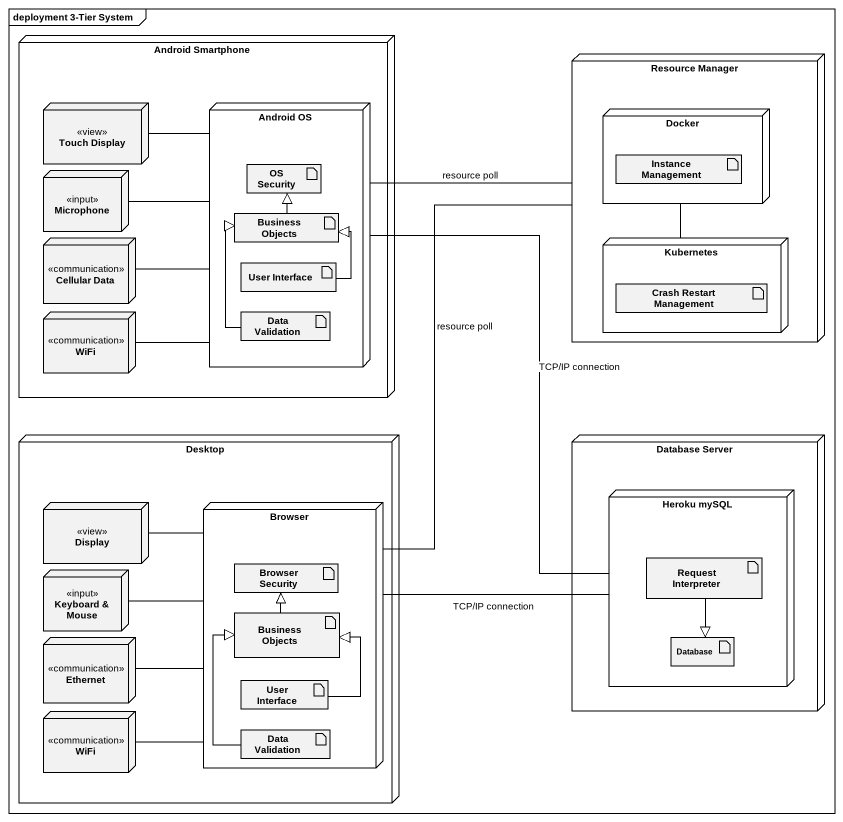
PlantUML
@startuml
mainframe deployment 3-Tier System
node "Android Smartphone" as Android_Smartphone {
  node "Touch Display" as Touch_Display <<view>>
  node "Android OS" as Android_OS {
    artifact "OS Security" as OS_Security
    artifact "Business Objects" as Business_Objects
    artifact "User Interface" as User_Interface
    artifact "Data Validation" as Data_Validation
  }
  node Microphone <<input>>
  node "Cellular Data" as Cellular_Data <<communication>>
  node WiFi <<communication>>
}
node "Resource Manager" as Resource_Manager {
  node Docker {
    artifact "Instance Management" as Instance_Management
  }
  node Kubernetes {
    artifact "Crash Restart Management" as Crash_Restart_Management
  }
}
node Desktop {
  node Display <<view>>
  node Browser {
    artifact "Browser Security" as Browser_Security
    artifact "Business Objects" as Business_Objects_2
    artifact "User Interface" as User_Interface_2
    artifact "Data Validation" as Data_Validation_2
  }
  node "Keyboard & Mouse" as Keyboard_Mouse <<input>>
  node Ethernet <<communication>>
  node "WiFi" as WiFi_2 <<communication>>
}
node "Database Server" as Database_Server {
  node "Heroku mySQL" as Heroku_mySQL {
    artifact "Request Interpreter" as Request_Interpreter
    artifact "Database" as Database_
  }
}
Touch_Display -right- Android_OS
Android_OS -right- Resource_Manager : resource poll
Android_OS -- Heroku_mySQL : TCP/IP connection
Docker -- Kubernetes
Microphone -right- Android_OS
Cellular_Data -right- Android_OS
Business_Objects -up-|> OS_Security
User_Interface -up-|> Business_Objects
WiFi -right- Android_OS
Data_Validation -up-|> Business_Objects
Display -right- Browser
Browser -up- Resource_Manager : resource poll
Browser -right- Heroku_mySQL : TCP/IP connection
Request_Interpreter --|> Database_
Keyboard_Mouse -right- Browser
Ethernet -right- Browser
Business_Objects_2 -up-|> Browser_Security
WiFi_2 -right- Browser
User_Interface_2 -up-|> Business_Objects_2
Data_Validation_2 -up-|> Business_Objects_2
@enduml
